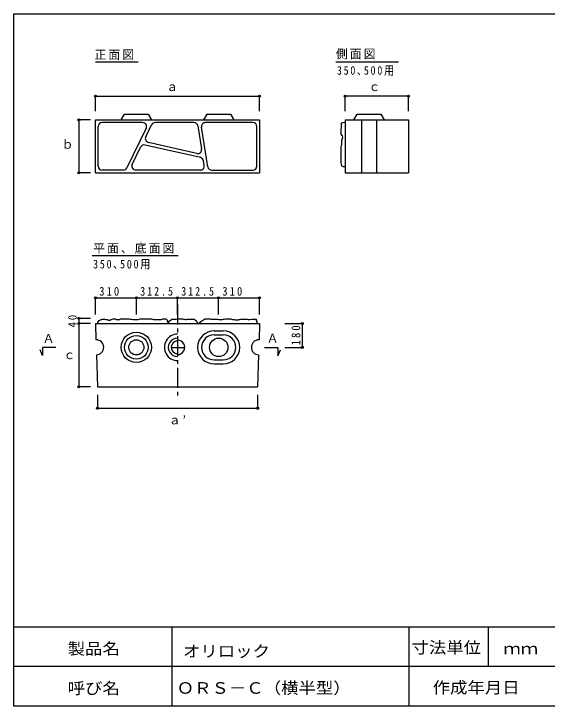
# Model space of a CAD drawing. Units: millimetres, scale not verified. Extents: x -3887 to 3913, y -2686 to 2564.
# Drawn here: x -3887 to 158, y -2686 to 2564 of the extents above; entities that cross this region are included whole.
import ezdxf
from ezdxf.enums import TextEntityAlignment as Align

# ---------------------------------------------------------------- set-up
doc = ezdxf.new("R2010")
doc.units = ezdxf.units.MM
doc.header["$LTSCALE"] = 30
doc.header["$PDMODE"] = 32
doc.header["$PDSIZE"] = 15
doc.linetypes.add('CHAIN1', pattern=[8, 5, -1, 1, -1])
for name, color, linetype in [('0-1', 7, 'Continuous'), ('0-2', 7, 'Continuous'), ('0-3', 7, 'Continuous')]:
    doc.layers.add(name, color=color, linetype=linetype)
doc.styles.add('ＭＳ ゴシック', font='')
doc.styles.get('ＭＳ ゴシック').set_extended_font_data('MS Gothic')

msp = doc.modelspace()

# ---------------------------------------------------------------- linework, layer by layer
at = {"layer": '0-1'}
for p, q in [((-2423.14, 1804.61), (-2448.15, 1759.61)), ((-2423.14, 1804.61), (-2243.15, 1804.61)), ((-2243.15, 1804.61), (-2218.14, 1759.61)), ((-3268.15, 1759.61), (-2023.15, 1759.61)), ((-3268.15, 1359.61), (-3268.15, 1759.61)), ((-2910.13, 1739.61), (-3218.15, 1739.61)), ((-2521.13, 1739.61), (-2815.46, 1739.61)), ((-2073.15, 1739.61), (-2435.02, 1739.61)), ((-2023.15, 1759.61), (-2023.15, 1359.61)), ((-1373.37, 1759.61), (-1373.37, 1359.61)), ((-1250.37, 1759.61), (-1250.37, 1359.61)), ((-1136.37, 1759.61), (-1136.37, 1359.61)), ((-3248.14, 1409.61), (-3248.14, 1709.61)), ((-2883.2, 1696.4), (-3030.31, 1396.4)), ((-2886.97, 1631.93), (-2842.4, 1722.82)), ((-2491.52, 1714.43), (-2463.17, 1540.07)), ((-2415.84, 1404.8), (-2464.63, 1704.8)), ((-2043.14, 1409.61), (-2043.14, 1709.61)), ((-2499.43, 1506), (-2866.68, 1589.47)), ((-2989.51, 1422.82), (-2925.43, 1553.5)), ((-2471.41, 1473.99), (-2891.84, 1569.55)), ((-2442.74, 1414.43), (-2448.45, 1449.55)), ((-3057.25, 1379.61), (-3218.15, 1379.61)), ((-2472.34, 1379.61), (-2962.58, 1379.61)), ((-2386.23, 1379.61), (-2073.15, 1379.61)), ((-3268.15, 1359.61), (-2023.15, 1359.61)), ((-1373.37, 1359.61), (-893.37, 1359.61)), ((-3268.15, 215.33), (-3264.38, 92.31)), ((-2023.15, 215.33), (-2026.91, 92.31)), ((-2368.15, 160.33), (-2298.15, 160.33)), ((-2368.15, 130.33), (-2298.15, 130.33)), ((-1883.83, -29.17), (-1864.77, 15.31)), ((-3260.89, -21.64), (-3253.45, -264.67)), ((-2030.4, -21.64), (-2037.84, -264.67)), ((-2368.15, -59.67), (-2298.15, -59.67)), ((-2368.15, -89.67), (-2298.15, -89.67)), ((-3253.45, -264.67), (-2037.84, -264.67))]:
    msp.add_line(p, q, dxfattribs=at)
at = {"layer": '0-1', "linetype": 'CHAIN1'}
msp.add_line((-2645.65, 359.17), (-2645.65, -361.1), dxfattribs=at)
at = {"layer": '0-1', "color": 5}
msp.add_line((-2693.15, 35.33), (-2598.15, 35.33), dxfattribs=at)
at = {"layer": '0-1'}
for points in [[(-3073.15, 1759.61), (-3048.15, 1804.61), (-2868.14, 1804.61), (-2843.15, 1759.61)], [(-1308.37, 1759.61), (-1283.37, 1804.61), (-1103.37, 1804.61), (-1078.37, 1759.61)], [(-1376.01, 1740.46), (-1385.53, 1738.08), (-1395.05, 1738.08), (-1404.57, 1735.7), (-1404.57, 1723.8), (-1404.57, 1711.9), (-1404.57, 1700), (-1406.95, 1688.1), (-1406.95, 1676.2), (-1406.95, 1664.3), (-1406.95, 1652.4), (-1397.43, 1640.5), (-1395.05, 1628.61), (-1397.43, 1616.71), (-1402.19, 1604.81), (-1402.19, 1592.91), (-1402.19, 1581.01), (-1402.19, 1569.11), (-1406.95, 1557.21), (-1406.95, 1545.31), (-1406.95, 1533.41), (-1406.95, 1521.51), (-1406.95, 1509.61), (-1406.95, 1497.71), (-1406.95, 1485.82), (-1406.95, 1473.92), (-1406.95, 1459.64), (-1406.95, 1447.74), (-1406.95, 1435.84), (-1404.57, 1423.94), (-1402.19, 1412.04), (-1390.29, 1407.28), (-1380.77, 1407.28), (-1378.4, 1407.28), (-1376.1, 1406.96), (-1374.71, 1406.96)], [(-1373.37, 1759.61), (-893.37, 1759.61), (-893.37, 1359.61)], [(-3268.15, 215.33), (-2645.65, 215.33), (-2023.15, 215.33)], [(-3251.07, 215.95), (-3249.6, 223.31), (-3245.18, 232.13), (-3239.3, 238.02), (-3233.42, 242.43), (-3227.53, 245.37), (-3221.65, 246.84), (-3215.76, 249.79), (-3209.88, 249.79), (-3204, 249.79), (-3196.64, 249.79), (-3189.29, 246.84), (-3183.4, 246.84), (-3177.52, 246.84), (-3170.16, 242.43), (-3164.28, 242.43), (-3158.4, 242.43), (-3152.51, 245.37), (-3146.63, 246.84), (-3140.74, 248.31), (-3134.86, 251.26), (-3128.97, 251.26), (-3123.09, 251.26), (-3115.74, 251.26), (-3108.38, 245.37), (-3102.5, 245.37), (-3096.61, 245.37), (-3090.73, 245.37), (-3084.85, 246.84), (-3078.96, 251.26), (-3073.08, 251.26), (-3067.19, 251.26), (-3061.31, 251.26), (-3055.43, 251.26), (-3049.54, 251.26), (-3043.66, 251.26), (-3037.77, 251.26), (-3023.06, 251.26), (-3017.18, 251.26), (-3011.29, 251.26)], [(-3011.29, 251.26), (-3005.41, 249.79), (-2999.53, 248.31), (-2993.64, 248.31), (-2984.82, 246.84), (-2978.93, 246.84), (-2970.11, 246.84), (-2964.22, 246.84), (-2956.87, 246.84), (-2950.98, 246.84), (-2943.63, 246.84), (-2936.27, 248.31), (-2928.92, 251.26), (-2923.03, 251.26), (-2915.68, 251.26), (-2892.14, 251.26), (-2883.32, 251.26), (-2875.96, 251.26), (-2870.08, 251.26), (-2864.19, 251.26), (-2855.37, 251.26), (-2848.01, 251.26), (-2842.13, 251.26), (-2834.77, 248.31), (-2828.89, 246.84), (-2821.54, 246.84), (-2812.71, 246.84), (-2789.17, 246.84), (-2780.35, 246.84), (-2774.46, 246.84), (-2768.58, 246.84), (-2762.69, 248.31), (-2756.81, 251.26), (-2750.93, 251.26), (-2745.04, 251.26), (-2739.16, 251.26), (-2733.28, 251.26), (-2727.39, 245.37), (-2722.98, 238.02), (-2721.51, 230.66)], [(-2721.51, 230.66), (-2720.04, 223.31), (-2720.04, 221.84), (-2720.04, 221.18), (-2720.04, 220.42), (-2719.88, 219.65), (-2719.12, 219.04), (-2719.12, 218.27), (-2719.27, 217.5), (-2719.27, 216.74), (-2719.27, 215.97), (-2719.27, 215.82), (-2719.24, 215.75), (-2719.24, 215.69), (-2719.27, 215.64), (-2719.27, 215.58), (-2719.27, 215.52), (-2719.27, 215.47), (-2719.27, 215.41), (-2719.27, 215.36)], [(-2712.44, 218.48), (-2710.8, 228.32), (-2707.52, 236.53), (-2700.96, 239.81), (-2694.4, 244.73), (-2687.83, 248.01), (-2681.27, 249.65), (-2674.71, 249.65), (-2668.15, 249.65), (-2661.59, 249.65), (-2655.03, 249.65), (-2646.82, 251.29), (-2640.26, 251.29), (-2633.7, 251.29), (-2627.14, 251.29), (-2620.58, 251.29), (-2614.02, 251.29), (-2607.45, 251.29), (-2600.89, 249.65), (-2594.33, 248.01), (-2587.77, 246.37), (-2581.21, 246.37), (-2573.01, 248.01), (-2566.44, 248.01), (-2559.88, 248.01), (-2553.32, 249.65), (-2543.48, 249.65), (-2535.28, 249.65), (-2527.07, 249.65), (-2520.51, 249.65), (-2513.95, 243.09), (-2507.39, 241.45), (-2504.11, 233.25), (-2497.55, 228.32), (-2494.27, 220.12), (-2494.27, 218.48)], [(-2479.5, 216.84), (-2472.94, 223.4), (-2468.02, 231.61), (-2461.46, 236.53), (-2454.9, 241.45), (-2448.34, 244.73), (-2441.77, 248.01), (-2435.21, 251.29), (-2427.01, 251.29), (-2420.45, 251.29), (-2412.25, 251.29), (-2404.04, 251.29), (-2397.48, 251.29), (-2389.28, 249.65), (-2382.72, 249.65), (-2376.16, 249.65), (-2369.59, 249.65), (-2363.03, 249.65), (-2354.83, 248.01), (-2348.27, 248.01), (-2341.71, 248.01), (-2331.87, 246.37), (-2323.66, 246.37), (-2317.1, 246.37), (-2310.54, 246.37), (-2303.98, 246.37), (-2297.42, 248.01), (-2290.86, 249.65), (-2282.65, 251.29), (-2276.09, 251.29), (-2269.53, 251.29), (-2262.97, 251.29), (-2256.41, 251.29), (-2248.2, 251.29), (-2241.64, 251.29), (-2235.08, 249.65), (-2228.52, 246.37), (-2221.96, 246.37), (-2215.4, 246.37), (-2207.2, 244.73)], [(-2207.2, 244.73), (-2200.63, 244.73), (-2194.07, 244.73), (-2185.87, 244.73), (-2179.31, 246.37), (-2172.75, 246.37), (-2166.18, 248.01), (-2159.62, 248.01), (-2149.78, 249.65), (-2143.22, 249.65), (-2136.66, 249.65), (-2130.1, 249.65), (-2123.53, 249.65), (-2116.97, 249.65), (-2110.41, 246.37), (-2103.85, 246.37), (-2097.29, 246.37), (-2082.52, 248.01), (-2072.68, 249.65), (-2062.84, 249.65), (-2056.28, 249.65), (-2049.72, 248.01), (-2049.72, 239.81), (-2044.79, 231.61), (-2043.15, 223.4), (-2041.51, 218.48), (-2041.54, 218.12), (-2041.46, 217.73), (-2041.23, 217.35), (-2040.92, 217.12), (-2040.92, 216.73), (-2040.92, 216.35), (-2040.92, 215.96), (-2040.92, 215.58), (-2040.92, 215.42)], [(-2041.51, 218.48), (-2041.54, 218.12), (-2041.46, 217.74), (-2041.23, 217.35), (-2040.92, 217.12), (-2040.92, 216.73), (-2040.92, 216.35), (-2040.92, 215.96), (-2040.92, 215.58), (-2040.92, 215.42)], [(-3567.62, 33.51), (-3669.27, 33.51), (-3669.27, -26.85), (-3688.33, 17.62)], [(-1985.48, 34.37), (-1883.83, 34.37), (-1883.83, -29.17)]]:
    msp.add_lwpolyline(points, dxfattribs=at)
for centre, radius in [((-2958.15, 35.33), 115), ((-2958.15, 35.33), 90), ((-2333.15, 35.33), 70), ((-2958.15, 35.33), 57.5)]:
    msp.add_circle(centre, radius, dxfattribs=at)
for centre, radius, start, end in [((-3218.15, 1709.61), 30, 90, 180), ((-2910.13, 1709.61), 30, 333.87665, 90), ((-2815.46, 1709.61), 30, 90, 153.87878), ((-2521.13, 1709.61), 30, 9.23538, 90), ((-2435.02, 1709.61), 30, 90, 189.23772), ((-2073.15, 1709.61), 30, 0, 90), ((-2860.03, 1618.72), 30, 153.87665, 257.19516), ((-2898.49, 1540.29), 30, 77.19516, 153.87665), ((-2492.78, 1535.25), 30, 257.19626, 9.2352), ((-2478.06, 1444.74), 30, 9.23538, 77.19574), ((-2962.58, 1409.61), 30, 153.87665, 270), ((-3218.15, 1409.61), 30, 180, 270), ((-3057.25, 1409.61), 30, 270, 333.87878), ((-2472.34, 1409.61), 30, 270, 9.23772), ((-2386.23, 1409.61), 30, 189.23538, 270), ((-2073.15, 1409.61), 30, 270, 0), ((-2368.15, 35.33), 125, 90, 270), ((-2298.15, 35.33), 125, 270, 90), ((-2645.65, 35.33), 100, 89.99895, 270.00105), ((-2645.65, 35.33), 70, 89.99849, 270.00151), ((-2368.15, 35.33), 95, 90, 270), ((-2298.15, 35.33), 95, 270, 90), ((-3262.64, 35.33), 57, 271.75346, 91.75331), ((-2645.65, 35.33), 47.5, 89.99779, 270.00221), ((-2645.65, 35.33), 55, 269.99973, 90.00027), ((-2028.66, 35.33), 57, 88.24654, 268.24654)]:
    msp.add_arc(centre, radius, start, end, dxfattribs=at)
at = {"layer": '0-2'}
for p, q in [((-3268.15, 2199.44), (-2943.99, 2199.44)), ((-1444.3, 2199.44), (-968.61, 2199.44)), ((-3268.15, 1939.19), (-2023.15, 1939.19)), ((-3268.15, 1826.09), (-3268.15, 1939.19)), ((-2023.15, 1826.09), (-2023.15, 1939.19)), ((-893.37, 1939.19), (-1373.37, 1939.19)), ((-1373.37, 1826.09), (-1373.37, 1939.19)), ((-893.37, 1826.09), (-893.37, 1939.19)), ((-3307.06, 1759.61), (-3394.06, 1759.61)), ((-3394.06, 1759.61), (-3394.06, 1359.61)), ((-3307.06, 1359.61), (-3394.06, 1359.61)), ((-3293.56, 730.64), (-2640.86, 730.64)), ((-3268.15, 411.48), (-2956.9, 411.48)), ((-3268.15, 285.27), (-3268.15, 411.48)), ((-2023.15, 285.27), (-2023.15, 411.48)), ((-3394.06, 255.33), (-3394.06, 215.33)), ((-3307.06, 255.33), (-3394.06, 255.33)), ((-1831.94, 215.33), (-1698.95, 215.33)), ((-1698.95, 215.33), (-1698.95, 35.33)), ((-1831.94, 35.33), (-1698.95, 35.33)), ((-3307.06, -264.67), (-3394.06, -264.67)), ((-3253.45, -324.66), (-3253.45, -426.93)), ((-2037.84, -324.66), (-2037.84, -426.93)), ((-3253.45, -426.93), (-2037.84, -426.93))]:
    msp.add_line(p, q, dxfattribs=at)
for points in [[(-2956.9, 285.27), (-2956.9, 411.48), (-2645.65, 411.48)], [(-2645.65, 285.27), (-2645.65, 411.48), (-2334.4, 411.48)], [(-2334.4, 285.27), (-2334.4, 411.48), (-2023.15, 411.48)], [(-3307.06, 215.33), (-3394.06, 215.33), (-3394.06, -264.67)]]:
    msp.add_lwpolyline(points, dxfattribs=at)
for p in [(-3268.15, 1939.19), (-2023.15, 1939.19), (-1373.37, 1939.19), (-893.37, 1939.19), (-3394.06, 1759.61), (-3394.06, 1359.61), (-3268.15, 411.48), (-2956.9, 411.48), (-2645.65, 411.48), (-2334.4, 411.48), (-2023.15, 411.48), (-3394.06, 255.33), (-3394.06, 215.33), (-1698.95, 215.33), (-1698.95, 35.33), (-3394.06, -264.67), (-3253.45, -426.93), (-2037.84, -426.93)]:
    msp.add_point(p, dxfattribs=at)
at = {"layer": '0-3', "color": 2}
for p, q in [((3912.63, -2085.58), (-3887.37, -2085.58)), ((-2687.37, -2685.58), (-2687.37, -2085.58)), ((-887.37, -2685.58), (-887.37, -2085.58)), ((-287.37, -2385.58), (-287.37, -2085.58)), ((3912.63, -2385.58), (-3887.37, -2385.58)), ((3912.63, -2685.58), (-3887.37, -2685.58))]:
    msp.add_line(p, q, dxfattribs=at)
msp.add_lwpolyline([(-3887.37, -2685.58), (-3887.37, 2564.42), (3912.63, 2564.42), (3912.63, -2685.58)], dxfattribs=at)

# ---------------------------------------------------------------- texts
at = {"layer": '0-1', "style": 'ＭＳ ゴシック'}
for p in [(-3669.27, 49.39), (-1969.6, 50.25)]:
    msp.add_text('Ａ', height=65.98, dxfattribs=at).set_placement(p, align=Align.BOTTOM_LEFT)
at = {"layer": '0-2', "style": 'ＭＳ ゴシック'}
for s, p in [('ａ', (-2731.44, 1959.21)), ('ｃ', (-1196.62, 1958.98)), ('ｂ', (-3524.56, 1521.63)), ('ｃ', (-3510.86, -74.06))]:
    msp.add_text(s, height=65.98, dxfattribs=at).set_placement(p, align=Align.BOTTOM_LEFT)
at = {"layer": '0-2', "char_height": 65.98, "attachment_point": 7, "style": 'ＭＳ ゴシック'}
for s, insert in [('\\T1.17;正面図', (-3275.52, 2214.19)), ('\\T1.17;側面図', (-1444.3, 2220.19)), ('\\T1.34;\\W0.85;350､500用', (-1436.92, 2094.69)), ('\\T1.17;平面、底面図', (-3286.18, 745.39)), ('\\T1.34;\\W0.85;350､500用', (-3286.18, 625.88)), ('\\T1.38;\\W0.9;310', (-3240.02, 426.48)), ('\\T1.38;\\W0.85;312.5', (-2928.77, 426.48)), ('\\T1.38;\\W0.85;312.5', (-2617.52, 426.48)), ('\\T1.38;\\W0.9;310', (-2306.27, 426.48)), ('\\T1.17;ａ’', (-2712.44, -550.08))]:
    msp.add_mtext(s, dxfattribs=dict(at, insert=insert))
at = {"layer": '0-2', "char_height": 65.98, "attachment_point": 7, "rotation": 90, "style": 'ＭＳ ゴシック'}
for s, insert in [('\\T1.36;\\W0.9;40', (-3409.06, 186.58)), ('\\T1.38;\\W0.9;180', (-1713.95, 50.33))]:
    msp.add_mtext(s, dxfattribs=dict(at, insert=insert))
at = {"layer": '0-3', "style": 'ＭＳ ゴシック', "width": 1.1}
for s, p in [('製品名', (-3479.16, -2320.23)), ('寸法単位', (-870.88, -2311.3)), ('オリロック', (-2604.56, -2339.17)), ('ｍｍ', (-174.15, -2320.23)), ('呼び名', (-3479.16, -2620.23)), ('ＯＲＳ－Ｃ（横半型）', (-2652.11, -2618.07)), ('作成年月日', (-710.1, -2615))]:
    msp.add_text(s, height=87.98, dxfattribs=at).set_placement(p, align=Align.BOTTOM_LEFT)

doc.saveas('drawing.dxf')
